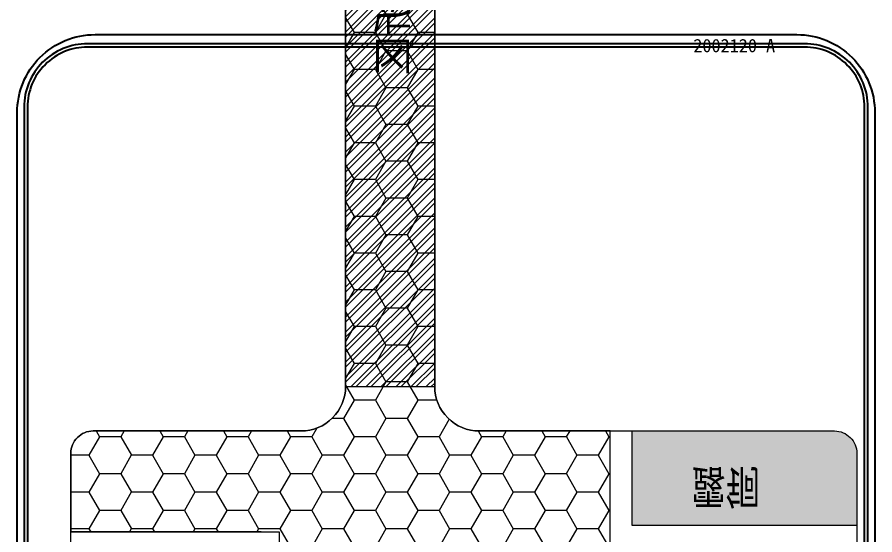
# Model space of a CAD drawing. Header units: millimetres. Extents: x -1677 to -687, y -1765 to -1070.
# Drawn here: x -1398.74 to -1360.24, y -1595.8 to -1572.56 of the extents above; entities that cross this region are included whole.
import ezdxf

# ---------------------------------------------------------------- set-up
doc = ezdxf.new("R2010")
doc.units = ezdxf.units.MM
for name, color, linetype in [('dim', 3, 'Continuous'), ('EMI', 150, 'Continuous'), ('L61', 4, 'Continuous'), ('lens', 6, 'Continuous')]:
    doc.layers.add(name, color=color, linetype=linetype)
doc.layers.add('TFPC', color=50, linetype='Continuous', lineweight=5)
doc.styles.get("Standard").update_dxf_attribs({"font": 'txt.shx'})
doc.styles.add('宋体', font='SimSun.ttf', dxfattribs={"width": 0.75})
doc.styles.add('汉字', font='SimSun.ttf')

# ---------------------------------------------------------------- blocks, each defined once
blk = doc.blocks.new('12E4W3REFTGRR4T')
at = {"layer": 'EMI', "lineweight": 5}
h = blk.add_hatch(dxfattribs=at)
h.set_pattern_fill('HONEY', color=256, scale=0.3)
h.set_pattern_definition([(180, (-2741.39704, 0.1958), (-1.42875, 0.824889), [0.9525, -1.905]), (60, (-2741.39704, 0.1958), (1.42874983, 0.8248893), [0.9525, -1.905]), (120, (-2741.39704, 0.1958), (-1.7e-07, 1.6497783), [-1.905, 0.9525])])
h.paths.add_polyline_path([(-1138.559, -1637.935), (-1138.559, -1681.081), (-1134.559, -1681.081), (-1134.559, -1637.935, -0.414214), (-1132.559, -1635.935), (-1126.688, -1635.935), (-1126.688, -1630.694), (-1115.611, -1630.694), (-1115.611, -1628.081), (-1124.801, -1628.081, -0.414214), (-1125.801, -1627.081), (-1125.801, -1625.131), (-1141.544, -1625.131, -0.017387), (-1141.544, -1625.19), (-1141.544, -1631.401), (-1150.891, -1631.401), (-1150.891, -1634.935, 0.414214), (-1149.891, -1635.935), (-1140.559, -1635.935, -0.414214)])
at = {"layer": 'TFPC'}
h = blk.add_hatch(color=256, dxfattribs=at)
h.paths.add_polyline_path([(-1125.688, -1631.694), (-1125.688, -1635.935), (-1116.611, -1635.935, 0.414214), (-1115.611, -1634.935), (-1115.611, -1631.694)])
h.paths.add_polyline_path([(-1123.41, -1632.283), (-1119.656, -1632.283), (-1119.656, -1634.985), (-1123.41, -1634.985)], flags=24)
at = {"layer": 'TFPC', "lineweight": 5}
h = blk.add_hatch(dxfattribs=at)
h.set_pattern_fill('ANSI32', color=252, scale=0.05)
h.set_pattern_definition([(135, (400.65204, -1844.47373), (0.3367596, 0.3367596), []), (135, (400.42753, -1844.47373), (0.3367596, 0.3367596), [])])
h.paths.add_polyline_path([(-1138.559, -1637.935), (-1134.559, -1637.935), (-1134.559, -1681.081), (-1138.559, -1681.081)])
at = {"layer": 'dim', "lineweight": 5}
blk.add_line((-1142.355, -1631.401), (-1150.891, -1631.401), dxfattribs=at)
at = {"layer": 'EMI', "color": 0, "lineweight": 5}
for points in [[(-1125.688, -1635.935), (-1116.611, -1635.935, 0.414214), (-1115.611, -1634.935), (-1115.611, -1616.941, 0.414214), (-1117.211, -1615.341), (-1123.835, -1615.341, 0.414214), (-1124.835, -1616.341), (-1124.835, -1619.387, -0.414214), (-1125.835, -1620.387), (-1141.044, -1620.387, 0.414214), (-1141.544, -1620.887), (-1141.544, -1625.19), (-1141.544, -1625.131), (-1141.544, -1625.19, -0.456488), (-1142.544, -1625.994), (-1150.391, -1625.994, 0.414214), (-1150.891, -1626.494), (-1150.891, -1634.935, 0.414214), (-1149.891, -1635.935), (-1140.559, -1635.935, -0.414214), (-1138.559, -1637.935), (-1138.559, -1681.707, -0.414214)], [(-1134.559, -1681.707), (-1134.559, -1637.935, -0.414214), (-1132.559, -1635.935), (-1116.611, -1635.935)]]:
    blk.add_lwpolyline(points, format="xyb", dxfattribs=at)
at = {"layer": 'EMI', "lineweight": 5}
blk.add_lwpolyline([(-1124.801, -1628.081), (-1115.611, -1628.081), (-1115.611, -1630.694), (-1126.688, -1630.694), (-1126.688, -1635.935), (-1132.559, -1635.935, 0.414214), (-1134.559, -1637.935), (-1134.559, -1681.081), (-1138.559, -1681.081), (-1138.559, -1637.935, 0.414214), (-1140.559, -1635.935), (-1149.891, -1635.935, -0.414214), (-1150.891, -1634.935), (-1150.891, -1631.401), (-1141.544, -1631.401), (-1141.544, -1625.131), (-1125.801, -1625.131), (-1125.801, -1627.081, 0.414214)], format="xyb", close=True, dxfattribs=at)
at = {"layer": 'TFPC'}
for p, q in [((-1115.611, -1631.694), (-1125.688, -1631.694)), ((-1125.688, -1631.694), (-1125.688, -1635.935))]:
    blk.add_line(p, q, dxfattribs=at)
at = {"layer": 'TFPC', "color": 252, "lineweight": 5}
blk.add_lwpolyline([(-1138.559, -1637.935), (-1134.559, -1637.935), (-1134.559, -1681.081), (-1138.559, -1681.081)], close=True, dxfattribs=at)
at = {"layer": 'TFPC', "insert": (-1123.035, -1632.658), "char_height": 1.5, "width": 19.70966, "attachment_point": 1, "style": '宋体'}
blk.add_mtext('{\\fSimSun|b0|i0|c134|p54;露铜}', dxfattribs=at)
at = {"layer": 'TFPC', "color": 255, "lineweight": 5, "insert": (-1135.642, -1660.77), "char_height": 1.3, "width": 11.22995, "attachment_point": 7, "rotation": 90, "style": '汉字'}
blk.add_mtext('{\\fMicrosoft YaHei|b0|i0|c134|p34;单层弯折区}', dxfattribs=at)
blk = doc.blocks.new('3EQ24W3REFTGRYH')
at = {"layer": 'lens', "linetype": 'Continuous'}
blk.add_lwpolyline([(-2686.983, -1658.532, -0.414214), (-2690.483, -1662.032), (-2721.983, -1662.032, -0.414214), (-2725.483, -1658.532), (-2725.483, -1626.332, -0.414214), (-2721.983, -1622.832), (-2690.483, -1622.832, -0.414214), (-2686.983, -1626.332)], format="xyb", close=True, dxfattribs=at)
at = {"layer": 'dim', "lineweight": 5, "insert": (-2693.295, -1623.33), "char_height": 0.6, "width": 10.12857, "attachment_point": 5}
blk.add_mtext('{\\fSimSun|b0|i0|c134|p2;2002120-A}', dxfattribs=at)

msp = doc.modelspace()

# ---------------------------------------------------------------- linework, layer by layer
at = {"color": 6}
msp.add_lwpolyline([(-1363.396, -1573.907), (-1395.576, -1573.907, 0.414214), (-1398.276, -1576.607), (-1398.276, -1609.987, 0.414214), (-1395.576, -1612.687), (-1363.396, -1612.687, 0.414214), (-1360.696, -1609.987), (-1360.696, -1576.607, 0.414214)], format="xyb", close=True, dxfattribs=at)
at = {"layer": 'L61', "color": 1}
msp.add_lwpolyline([(-1363.396, -1573.757), (-1395.576, -1573.757, 0.414214), (-1398.426, -1576.607), (-1398.426, -1609.987, 0.414214), (-1395.576, -1612.837), (-1363.396, -1612.837, 0.414214), (-1360.546, -1609.987), (-1360.546, -1576.607, 0.414214)], format="xyb", close=True, dxfattribs=at)

# ---------------------------------------------------------------- block references
at = {"color": 0, "xscale": -1, "rotation": 180}
msp.add_blockref('12E4W3REFTGRR4T', (-245.435, -3227.074), dxfattribs=at)
at = {"color": 1}
msp.add_blockref('3EQ24W3REFTGRYH', (1326.747, 49.485), dxfattribs=at)

doc.saveas('drawing.dxf')
